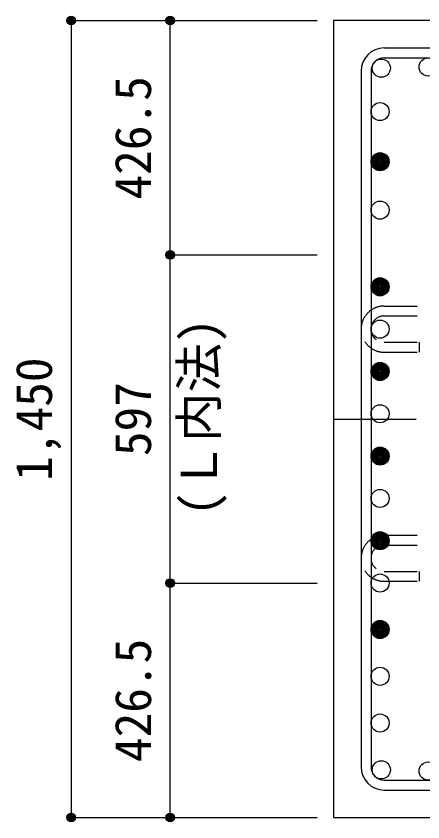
# Model space of a CAD drawing. Units: millimetres at full size, sheet at 1:30. Extents: x -5973 to 5954, y -4195 to 4201.
# Drawn here: x -750 to -10, y 1790 to 3256 of the extents above; entities that cross this region are included whole.
import ezdxf
from ezdxf.enums import TextEntityAlignment as Align

# ---------------------------------------------------------------- set-up
doc = ezdxf.new("R2010")
doc.units = ezdxf.units.MM
doc.header["$LTSCALE"] = 30
doc.header["$PDMODE"] = 32
doc.header["$PDSIZE"] = 15
doc.linetypes.add('CHAIN1', pattern=[8, 5, -1, 1, -1])
doc.linetypes.add('DASHED2', pattern=[3, 2, -1])
for name, color, linetype in [('0-1_躯体線', 2, 'Continuous'), ('0-3_立上り筋', 4, 'Continuous'), ('0-4_フープ筋', 7, 'Continuous'), ('0-7_文字', 4, 'Continuous'), ('0-C_中子', 7, 'DASHED2'), ('0-D_寸法', 4, 'Continuous')]:
    doc.layers.add(name, color=color, linetype=linetype)
doc.styles.add('ＭＳ ゴシック', font='')
doc.styles.get('ＭＳ ゴシック').set_extended_font_data('MS Gothic')

msp = doc.modelspace()

# ---------------------------------------------------------------- linework, layer by layer
at = {"layer": '0-1_躯体線'}
for p, q in [((1677.44, 3248.3), (-172.56, 3248.3)), ((-172.56, 3248.3), (-172.56, 1798.3)), ((-172.56, 1798.3), (276.44, 1798.3))]:
    msp.add_line(p, q, dxfattribs=at)
at = {"layer": '0-3_立上り筋', "color": 3}
for centre in [(-85.87, 3161.6), (-0.76, 3163.8), (-88.06, 3082.6), (-88.06, 2991.39), (-88.06, 2903.3), (-88.06, 2763.8), (-88.06, 2686.8), (-88.06, 2609.8), (-88.06, 2532.8), (-88.06, 2455.8), (-88.06, 2378.8), (-88.06, 2301.8), (-88.06, 2224.8), (-88.06, 2140.32), (-88.06, 2055.21), (-88.06, 1970.1), (-85.87, 1885), (-0.76, 1882.8)]:
    msp.add_circle(centre, 16.5, dxfattribs=at)
at = {"layer": '0-3_立上り筋'}
for centre, radius in [((-88.06, 2991.39), 16.5), ((-88.06, 2991.39), 14.85), ((-88.06, 2991.39), 13.2), ((-88.06, 2991.39), 11.55), ((-88.06, 2991.39), 9.9), ((-88.06, 2991.39), 8.25), ((-88.06, 2991.39), 6.6), ((-88.06, 2991.39), 4.95), ((-88.06, 2991.39), 3.3), ((-88.06, 2991.39), 1.65), ((-88.06, 2763.8), 16.5), ((-88.06, 2763.8), 14.85), ((-88.06, 2763.8), 13.2), ((-88.06, 2763.8), 11.55), ((-88.06, 2763.8), 9.9), ((-88.06, 2763.8), 8.25), ((-88.06, 2763.8), 6.6), ((-88.06, 2763.8), 4.95), ((-88.06, 2763.8), 3.3), ((-88.06, 2763.8), 1.65), ((-88.06, 2609.8), 16.5), ((-88.06, 2609.8), 14.85), ((-88.06, 2609.8), 13.2), ((-88.06, 2609.8), 11.55), ((-88.06, 2609.8), 9.9), ((-88.06, 2609.8), 8.25), ((-88.06, 2609.8), 6.6), ((-88.06, 2609.8), 4.95), ((-88.06, 2609.8), 3.3), ((-88.06, 2609.8), 1.65), ((-88.06, 2455.8), 16.5), ((-88.06, 2455.8), 14.85), ((-88.06, 2455.8), 13.2), ((-88.06, 2455.8), 11.55), ((-88.06, 2455.8), 9.9), ((-88.06, 2455.8), 8.25), ((-88.06, 2455.8), 6.6), ((-88.06, 2455.8), 4.95), ((-88.06, 2455.8), 3.3), ((-88.06, 2455.8), 1.65), ((-88.06, 2301.8), 16.5), ((-88.06, 2301.8), 14.85), ((-88.06, 2301.8), 13.2), ((-88.06, 2301.8), 11.55), ((-88.06, 2301.8), 9.9), ((-88.06, 2301.8), 8.25), ((-88.06, 2301.8), 6.6), ((-88.06, 2301.8), 4.95), ((-88.06, 2301.8), 3.3), ((-88.06, 2301.8), 1.65), ((-88.06, 2140.32), 16.5), ((-88.06, 2140.32), 14.85), ((-88.06, 2140.32), 13.2), ((-88.06, 2140.32), 11.55), ((-88.06, 2140.32), 9.9), ((-88.06, 2140.32), 8.25), ((-88.06, 2140.32), 6.6), ((-88.06, 2140.32), 4.95), ((-88.06, 2140.32), 3.3), ((-88.06, 2140.32), 1.65)]:
    msp.add_circle(centre, radius, dxfattribs=at)
at = {"layer": '0-4_フープ筋'}
for p, q in [((-80.56, 3198.3), (1185.44, 3198.3)), ((-80.56, 3180.3), (1185.44, 3180.3)), ((-122.56, 3156.3), (-122.56, 1890.3)), ((-104.56, 3156.3), (-104.56, 1890.3)), ((-80.56, 1866.3), (1185.44, 1866.3)), ((-80.56, 1848.3), (1185.44, 1848.3))]:
    msp.add_line(p, q, dxfattribs=at)
for centre, radius, start, end in [((-80.56, 3156.3), 42, 90, 180), ((-80.56, 3156.3), 24, 90, 180), ((-80.56, 1890.3), 42, 180, 270), ((-80.56, 1890.3), 24, 180, 270)]:
    msp.add_arc(centre, radius, start, end, dxfattribs=at)
at = {"layer": '0-C_中子'}
for p, q in [((-80.56, 2728.8), (1185.44, 2728.8)), ((-80.56, 2710.8), (1185.44, 2710.8)), ((-80.56, 2662.8), (-16.56, 2662.8)), ((-80.56, 2312), (1185.44, 2312)), ((-80.56, 2294), (1185.44, 2294)), ((-80.56, 2246), (-16.56, 2246))]:
    msp.add_line(p, q, dxfattribs=at)
for points in [[(-80.56, 2644.8), (-16.56, 2644.8), (-16.56, 2662.8)], [(-80.56, 2228), (-16.56, 2228), (-16.56, 2246)]]:
    msp.add_lwpolyline(points, dxfattribs=at)
for centre, radius in [((-80.56, 2686.8), 42), ((-80.56, 2686.8), 24), ((-80.56, 2270), 42), ((-80.56, 2270), 24)]:
    msp.add_arc(centre, radius, 90, 270, dxfattribs=at)
at = {"layer": '0-D_寸法'}
for p, q in [((-649.6, 3248.3), (-469.6, 3248.3)), ((-649.6, 3248.3), (-469.6, 3248.3)), ((-649.6, 3248.3), (-649.6, 1798.3)), ((-469.6, 3248.3), (-202.56, 3248.3)), ((-469.6, 2821.8), (-469.6, 3248.3)), ((-469.6, 3248.3), (-202.56, 3248.3)), ((-469.6, 2224.8), (-469.6, 2821.8)), ((-469.6, 2821.8), (-202.56, 2821.8)), ((-469.6, 1798.3), (-469.6, 2224.8)), ((-469.6, 2224.8), (-202.56, 2224.8)), ((-649.6, 1798.3), (-469.6, 1798.3)), ((-469.6, 1798.3), (-202.56, 1798.3))]:
    msp.add_line(p, q, dxfattribs=at)
at = {"layer": '0-D_寸法', "linetype": 'CHAIN1'}
msp.add_line((-172.56, 2523.3), (1277.44, 2523.3), dxfattribs=at)
at = {"layer": '0-D_寸法'}
for centre, radius in [((-649.6, 3248.3), 8), ((-649.6, 3248.3), 7.2), ((-649.6, 3248.3), 6.4), ((-469.6, 3248.3), 8), ((-469.6, 3248.3), 7.2), ((-469.6, 3248.3), 6.4), ((-649.6, 3248.3), 5.6), ((-649.6, 3248.3), 4.8), ((-649.6, 3248.3), 4), ((-649.6, 3248.3), 3.2), ((-649.6, 3248.3), 2.4), ((-649.6, 3248.3), 1.6), ((-649.6, 3248.3), 0.8), ((-469.6, 3248.3), 5.6), ((-469.6, 3248.3), 4.8), ((-469.6, 3248.3), 4), ((-469.6, 3248.3), 3.2), ((-469.6, 3248.3), 2.4), ((-469.6, 3248.3), 1.6), ((-469.6, 3248.3), 0.8), ((-469.6, 2821.8), 8), ((-469.6, 2821.8), 7.2), ((-469.6, 2821.8), 6.4), ((-469.6, 2821.8), 5.6), ((-469.6, 2821.8), 4.8), ((-469.6, 2821.8), 4), ((-469.6, 2821.8), 3.2), ((-469.6, 2821.8), 2.4), ((-469.6, 2821.8), 1.6), ((-469.6, 2821.8), 0.8), ((-469.6, 2224.8), 8), ((-469.6, 2224.8), 7.2), ((-469.6, 2224.8), 6.4), ((-469.6, 2224.8), 5.6), ((-469.6, 2224.8), 4.8), ((-469.6, 2224.8), 4), ((-469.6, 2224.8), 3.2), ((-469.6, 2224.8), 2.4), ((-469.6, 2224.8), 1.6), ((-469.6, 2224.8), 0.8), ((-649.6, 1798.3), 8), ((-649.6, 1798.3), 7.2), ((-649.6, 1798.3), 6.4), ((-649.6, 1798.3), 5.6), ((-469.6, 1798.3), 8), ((-469.6, 1798.3), 7.2), ((-469.6, 1798.3), 6.4), ((-469.6, 1798.3), 5.6), ((-649.6, 1798.3), 4.8), ((-649.6, 1798.3), 4), ((-649.6, 1798.3), 3.2), ((-649.6, 1798.3), 2.4), ((-649.6, 1798.3), 1.6), ((-649.6, 1798.3), 0.8), ((-469.6, 1798.3), 4.8), ((-469.6, 1798.3), 4), ((-469.6, 1798.3), 3.2), ((-469.6, 1798.3), 2.4), ((-469.6, 1798.3), 1.6), ((-469.6, 1798.3), 0.8)]:
    msp.add_circle(centre, radius, dxfattribs=at)
at = {"layer": '0-D_寸法', "color": 7}
for p in [(-649.6, 3248.3), (-469.6, 3248.3), (-469.6, 3248.3), (-469.6, 2821.8), (-469.6, 2821.8), (-469.6, 2224.8), (-469.6, 2224.8), (-649.6, 1798.3), (-469.6, 1798.3), (-469.6, 1798.3), (-469.6, 1798.3)]:
    msp.add_point(p, dxfattribs=at)

# ---------------------------------------------------------------- texts
at = {"layer": '0-7_文字', "style": 'ＭＳ ゴシック'}
msp.add_text('(Ｌ内法)', height=65.98, rotation=90, dxfattribs=at).set_placement((-364.55, 2346.7), align=Align.BOTTOM_LEFT)
at = {"layer": '0-D_寸法', "style": 'ＭＳ ゴシック'}
for s, p in [('426.5', (-484.6, 2922.55)), ('1,450', (-664.6, 2410.8)), ('597', (-484.6, 2455.8)), ('426.5', (-484.6, 1899.05))]:
    msp.add_text(s, height=65.98, rotation=90, dxfattribs=at).set_placement(p, align=Align.BOTTOM_LEFT)

doc.saveas('drawing.dxf')
